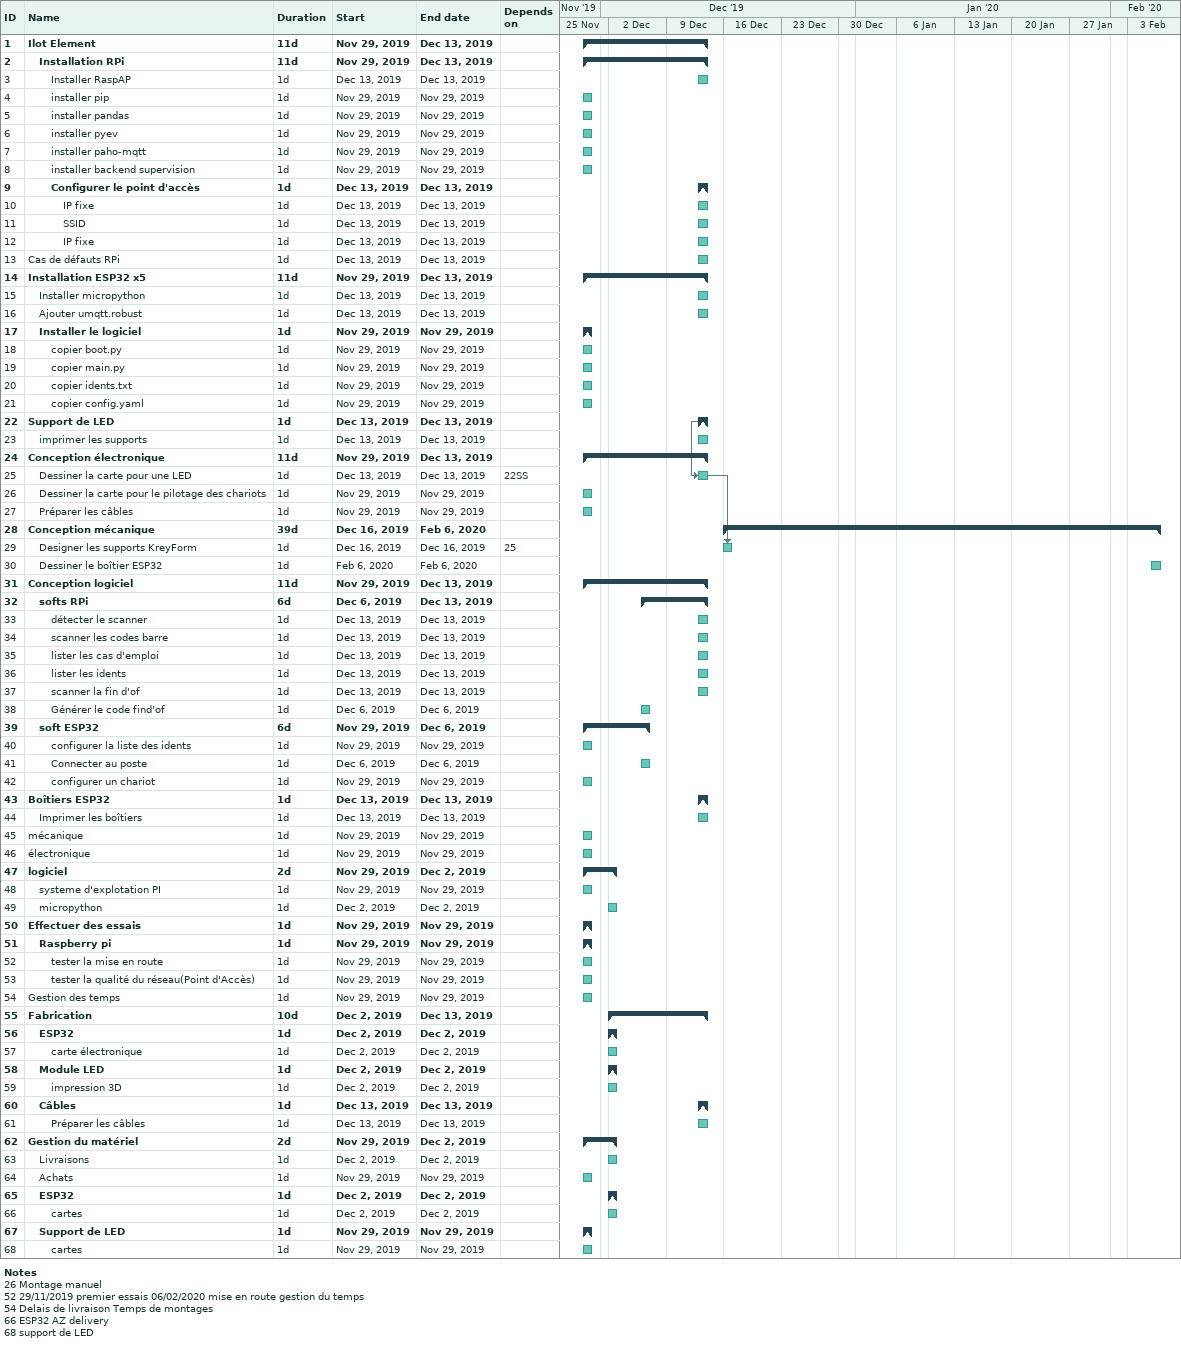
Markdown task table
| ID | Level | Task | Duration | Start | Finish | Predecessors |
|---|---|---|---|---|---|---|
| 1 | 1 | **Ilot Element** | 11d | 2019-11-29 | 2019-12-13 |  |
| 2 | 2 | **Installation RPi** | 11d | 2019-11-29 | 2019-12-13 |  |
| 3 | 3 | Installer RaspAP | 1d | 2019-12-13 | 2019-12-13 |  |
| 4 | 3 | installer pip | 1d | 2019-11-29 | 2019-11-29 |  |
| 5 | 3 | installer pandas | 1d | 2019-11-29 | 2019-11-29 |  |
| 6 | 3 | installer pyev | 1d | 2019-11-29 | 2019-11-29 |  |
| 7 | 3 | installer paho-mqtt | 1d | 2019-11-29 | 2019-11-29 |  |
| 8 | 3 | installer backend supervision | 1d | 2019-11-29 | 2019-11-29 |  |
| 9 | 3 | **Configurer le point d'accès** | 1d | 2019-12-13 | 2019-12-13 |  |
| 10 | 4 | IP fixe | 1d | 2019-12-13 | 2019-12-13 |  |
| 11 | 4 | SSID | 1d | 2019-12-13 | 2019-12-13 |  |
| 12 | 4 | IP fixe | 1d | 2019-12-13 | 2019-12-13 |  |
| 13 | 1 | Cas de défauts RPi | 1d | 2019-12-13 | 2019-12-13 |  |
| 14 | 1 | **Installation ESP32 x5** | 11d | 2019-11-29 | 2019-12-13 |  |
| 15 | 2 | Installer micropython | 1d | 2019-12-13 | 2019-12-13 |  |
| 16 | 2 | Ajouter umqtt.robust | 1d | 2019-12-13 | 2019-12-13 |  |
| 17 | 2 | **Installer le logiciel** | 1d | 2019-11-29 | 2019-11-29 |  |
| 18 | 3 | copier boot.py | 1d | 2019-11-29 | 2019-11-29 |  |
| 19 | 3 | copier main.py | 1d | 2019-11-29 | 2019-11-29 |  |
| 20 | 3 | copier idents.txt | 1d | 2019-11-29 | 2019-11-29 |  |
| 21 | 3 | copier config.yaml | 1d | 2019-11-29 | 2019-11-29 |  |
| 22 | 1 | **Support de LED** | 1d | 2019-12-13 | 2019-12-13 |  |
| 23 | 2 | imprimer les supports | 1d | 2019-12-13 | 2019-12-13 |  |
| 24 | 1 | **Conception électronique** | 11d | 2019-11-29 | 2019-12-13 |  |
| 25 | 2 | Dessiner la carte pour une LED | 1d | 2019-12-13 | 2019-12-13 | 22SS |
| 26 | 2 | Dessiner la carte pour le pilotage des chariots | 1d | 2019-11-29 | 2019-11-29 |  |
| 27 | 2 | Préparer les câbles | 1d | 2019-11-29 | 2019-11-29 |  |
| 28 | 1 | **Conception mécanique** | 39d | 2019-12-16 | 2020-02-06 |  |
| 29 | 2 | Designer les supports KreyForm | 1d | 2019-12-16 | 2019-12-16 | 25 |
| 30 | 2 | Dessiner le boîtier ESP32 | 1d | 2020-02-06 | 2020-02-06 |  |
| 31 | 1 | **Conception logiciel** | 11d | 2019-11-29 | 2019-12-13 |  |
| 32 | 2 | **softs RPi** | 6d | 2019-12-06 | 2019-12-13 |  |
| 33 | 3 | détecter le scanner | 1d | 2019-12-13 | 2019-12-13 |  |
| 34 | 3 | scanner les codes barre | 1d | 2019-12-13 | 2019-12-13 |  |
| 35 | 3 | lister les cas d'emploi | 1d | 2019-12-13 | 2019-12-13 |  |
| 36 | 3 | lister les idents | 1d | 2019-12-13 | 2019-12-13 |  |
| 37 | 3 | scanner la fin d'of | 1d | 2019-12-13 | 2019-12-13 |  |
| 38 | 3 | Générer le code find'of | 1d | 2019-12-06 | 2019-12-06 |  |
| 39 | 2 | **soft ESP32** | 6d | 2019-11-29 | 2019-12-06 |  |
| 40 | 3 | configurer la liste des idents | 1d | 2019-11-29 | 2019-11-29 |  |
| 41 | 3 | Connecter au poste | 1d | 2019-12-06 | 2019-12-06 |  |
| 42 | 3 | configurer un chariot | 1d | 2019-11-29 | 2019-11-29 |  |
| 43 | 1 | **Boîtiers ESP32** | 1d | 2019-12-13 | 2019-12-13 |  |
| 44 | 2 | Imprimer les boîtiers | 1d | 2019-12-13 | 2019-12-13 |  |
| 45 | 1 | mécanique | 1d | 2019-11-29 | 2019-11-29 |  |
| 46 | 1 | électronique | 1d | 2019-11-29 | 2019-11-29 |  |
| 47 | 1 | **logiciel** | 2d | 2019-11-29 | 2019-12-02 |  |
| 48 | 2 | systeme d'explotation PI | 1d | 2019-11-29 | 2019-11-29 |  |
| 49 | 2 | micropython | 1d | 2019-12-02 | 2019-12-02 |  |
| 50 | 1 | **Effectuer des essais** | 1d | 2019-11-29 | 2019-11-29 |  |
| 51 | 2 | **Raspberry pi** | 1d | 2019-11-29 | 2019-11-29 |  |
| 52 | 3 | tester la mise en route | 1d | 2019-11-29 | 2019-11-29 |  |
| 53 | 3 | tester la qualité du réseau(Point d'Accès) | 1d | 2019-11-29 | 2019-11-29 |  |
| 54 | 1 | Gestion des temps | 1d | 2019-11-29 | 2019-11-29 |  |
| 55 | 1 | **Fabrication** | 10d | 2019-12-02 | 2019-12-13 |  |
| 56 | 2 | **ESP32** | 1d | 2019-12-02 | 2019-12-02 |  |
| 57 | 3 | carte électronique | 1d | 2019-12-02 | 2019-12-02 |  |
| 58 | 2 | **Module LED** | 1d | 2019-12-02 | 2019-12-02 |  |
| 59 | 3 | impression 3D | 1d | 2019-12-02 | 2019-12-02 |  |
| 60 | 2 | **Câbles** | 1d | 2019-12-13 | 2019-12-13 |  |
| 61 | 3 | Préparer les câbles | 1d | 2019-12-13 | 2019-12-13 |  |
| 62 | 1 | **Gestion du matériel** | 2d | 2019-11-29 | 2019-12-02 |  |
| 63 | 2 | Livraisons | 1d | 2019-12-02 | 2019-12-02 |  |
| 64 | 2 | Achats | 1d | 2019-11-29 | 2019-11-29 |  |
| 65 | 2 | **ESP32** | 1d | 2019-12-02 | 2019-12-02 |  |
| 66 | 3 | cartes | 1d | 2019-12-02 | 2019-12-02 |  |
| 67 | 2 | **Support de LED** | 1d | 2019-11-29 | 2019-11-29 |  |
| 68 | 3 | cartes | 1d | 2019-11-29 | 2019-11-29 |  |

Notes
- 26: Montage manuel
- 52: 29/11/2019 premier essais 06/02/2020 mise en route gestion du temps
- 54: Delais de livraison Temps de montages
- 66: ESP32 AZ delivery
- 68: support de LED
